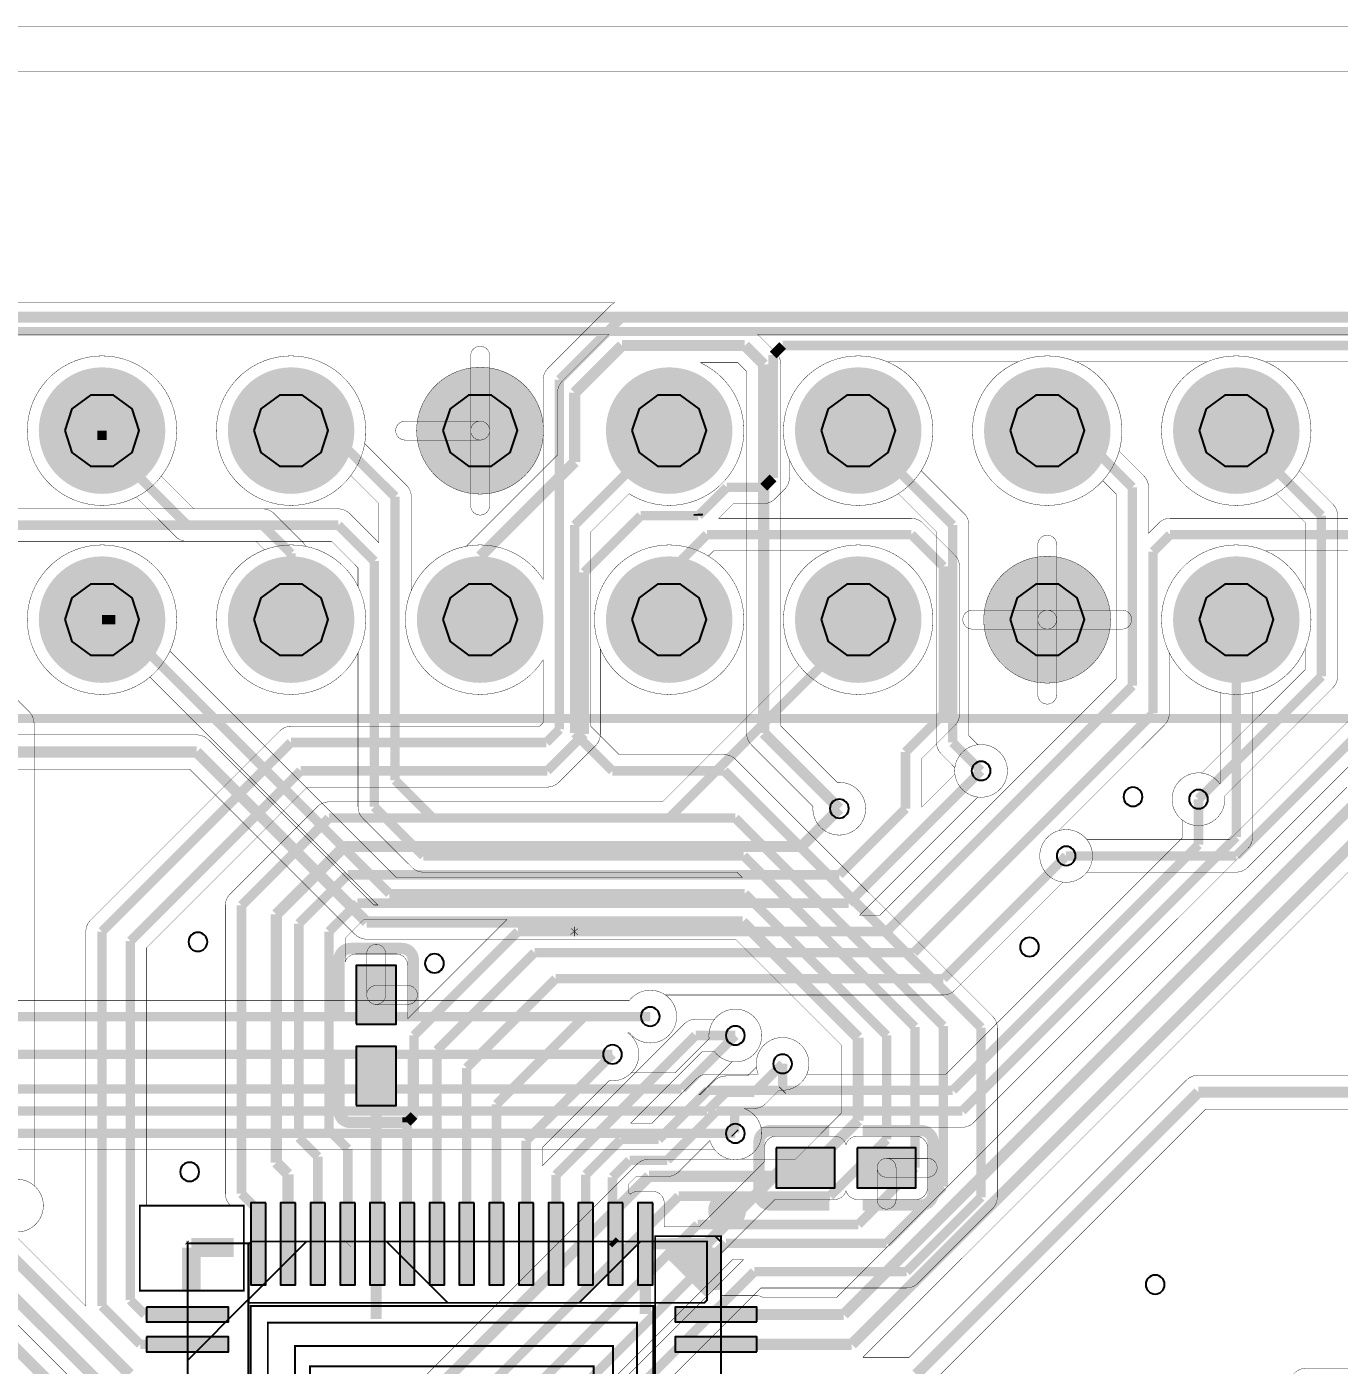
# Model space of a CAD drawing. Header units: millimetres. Extents: x -68.4 to 9.5, y -76.5 to -35.8.
# Drawn here: x -37.97 to -20.33, y -53.83 to -35.85 of the extents above; entities that cross this region are included whole.
import ezdxf

# ---------------------------------------------------------------- set-up
doc = ezdxf.new("R2010")
doc.units = ezdxf.units.MM
for name, color, linetype, true_color in [('Bottom Layer', 7, 'Continuous', 0x0000ff), ('Hole Layer', 7, 'Continuous', 0x222222), ('Top Layer', 7, 'Continuous', 0xff0000), ('Top Silkscreen Layer', 7, 'Continuous', 0xffcc00)]:
    doc.layers.add(name, color=color, linetype=linetype, true_color=true_color)

msp = doc.modelspace()

# ---------------------------------------------------------------- hatches: boundary and pattern name
at = {"layer": 'Bottom Layer'}
for points in [[(-37.807, -41.275, 1), (-36.107, -41.275, 1)], [(-35.267, -41.275, 1), (-33.567, -41.275, 1)], [(-32.727, -41.275, 1), (-31.027, -41.275, 1)], [(-30.187, -41.275, 1), (-28.487, -41.275, 1)], [(-27.647, -41.275, 1), (-25.947, -41.275, 1)], [(-25.107, -41.275, 1), (-23.407, -41.275, 1)], [(-22.567, -41.275, 1), (-20.867, -41.275, 1)], [(-37.807, -43.815, 1), (-36.107, -43.815, 1)], [(-35.267, -43.815, 1), (-33.567, -43.815, 1)], [(-32.727, -43.815, 1), (-31.027, -43.815, 1)], [(-30.187, -43.815, 1), (-28.487, -43.815, 1)], [(-27.647, -43.815, 1), (-25.947, -43.815, 1)], [(-25.107, -43.815, 1), (-23.407, -43.815, 1)], [(-22.567, -43.815, 1), (-20.867, -43.815, 1)]]:
    msp.add_hatch(color=256, dxfattribs=at).paths.add_polyline_path(points)
at = {"layer": 'Hole Layer'}
for points in [[(-37.457, -41.275), (-37.362, -41.569), (-37.112, -41.751), (-36.803, -41.751), (-36.553, -41.569), (-36.457, -41.275), (-36.457, -41.275), (-36.553, -40.981), (-36.803, -40.8), (-37.112, -40.8), (-37.362, -40.981), (-37.457, -41.275)], [(-34.917, -41.275), (-34.822, -41.569), (-34.572, -41.751), (-34.263, -41.751), (-34.013, -41.569), (-33.917, -41.275), (-33.917, -41.275), (-34.013, -40.981), (-34.263, -40.8), (-34.572, -40.8), (-34.822, -40.981), (-34.917, -41.275)], [(-32.377, -41.275), (-32.282, -41.569), (-32.032, -41.751), (-31.723, -41.751), (-31.473, -41.569), (-31.377, -41.275), (-31.377, -41.275), (-31.473, -40.981), (-31.723, -40.8), (-32.032, -40.8), (-32.282, -40.981), (-32.377, -41.275)], [(-29.837, -41.275), (-29.742, -41.569), (-29.492, -41.751), (-29.183, -41.751), (-28.933, -41.569), (-28.837, -41.275), (-28.837, -41.275), (-28.933, -40.981), (-29.183, -40.8), (-29.492, -40.8), (-29.742, -40.981), (-29.837, -41.275)], [(-27.297, -41.275), (-27.202, -41.569), (-26.952, -41.751), (-26.643, -41.751), (-26.393, -41.569), (-26.297, -41.275), (-26.297, -41.275), (-26.393, -40.981), (-26.643, -40.8), (-26.952, -40.8), (-27.202, -40.981), (-27.297, -41.275)], [(-24.757, -41.275), (-24.662, -41.569), (-24.412, -41.751), (-24.103, -41.751), (-23.853, -41.569), (-23.757, -41.275), (-23.757, -41.275), (-23.853, -40.981), (-24.103, -40.8), (-24.412, -40.8), (-24.662, -40.981), (-24.757, -41.275)], [(-22.217, -41.275), (-22.122, -41.569), (-21.872, -41.751), (-21.563, -41.751), (-21.313, -41.569), (-21.217, -41.275), (-21.217, -41.275), (-21.313, -40.981), (-21.563, -40.8), (-21.872, -40.8), (-22.122, -40.981), (-22.217, -41.275)], [(-37.457, -43.815), (-37.362, -44.109), (-37.112, -44.291), (-36.803, -44.291), (-36.553, -44.109), (-36.457, -43.815), (-36.457, -43.815), (-36.553, -43.521), (-36.803, -43.34), (-37.112, -43.34), (-37.362, -43.521), (-37.457, -43.815)], [(-34.917, -43.815), (-34.822, -44.109), (-34.572, -44.291), (-34.263, -44.291), (-34.013, -44.109), (-33.917, -43.815), (-33.917, -43.815), (-34.013, -43.521), (-34.263, -43.34), (-34.572, -43.34), (-34.822, -43.521), (-34.917, -43.815)], [(-32.377, -43.815), (-32.282, -44.109), (-32.032, -44.291), (-31.723, -44.291), (-31.473, -44.109), (-31.377, -43.815), (-31.377, -43.815), (-31.473, -43.521), (-31.723, -43.34), (-32.032, -43.34), (-32.282, -43.521), (-32.377, -43.815)], [(-29.837, -43.815), (-29.742, -44.109), (-29.492, -44.291), (-29.183, -44.291), (-28.933, -44.109), (-28.837, -43.815), (-28.837, -43.815), (-28.933, -43.521), (-29.183, -43.34), (-29.492, -43.34), (-29.742, -43.521), (-29.837, -43.815)], [(-27.297, -43.815), (-27.202, -44.109), (-26.952, -44.291), (-26.643, -44.291), (-26.393, -44.109), (-26.297, -43.815), (-26.297, -43.815), (-26.393, -43.521), (-26.643, -43.34), (-26.952, -43.34), (-27.202, -43.521), (-27.297, -43.815)], [(-24.757, -43.815), (-24.662, -44.109), (-24.412, -44.291), (-24.103, -44.291), (-23.853, -44.109), (-23.757, -43.815), (-23.757, -43.815), (-23.853, -43.521), (-24.103, -43.34), (-24.412, -43.34), (-24.662, -43.521), (-24.757, -43.815)], [(-22.217, -43.815), (-22.122, -44.109), (-21.872, -44.291), (-21.563, -44.291), (-21.313, -44.109), (-21.217, -43.815), (-21.217, -43.815), (-21.313, -43.521), (-21.563, -43.34), (-21.872, -43.34), (-22.122, -43.521), (-22.217, -43.815)]]:
    msp.add_hatch(color=256, dxfattribs=at).paths.add_polyline_path(points)
at = {"layer": 'Top Layer'}
for points in [[(-37.807, -41.275, 1), (-36.107, -41.275, 1)], [(-35.267, -41.275, 1), (-33.567, -41.275, 1)], [(-32.727, -41.275, 1), (-31.027, -41.275, 1)], [(-30.187, -41.275, 1), (-28.487, -41.275, 1)], [(-27.647, -41.275, 1), (-25.947, -41.275, 1)], [(-25.107, -41.275, 1), (-23.407, -41.275, 1)], [(-22.567, -41.275, 1), (-20.867, -41.275, 1)], [(-37.807, -43.815, 1), (-36.107, -43.815, 1)], [(-35.267, -43.815, 1), (-33.567, -43.815, 1)], [(-32.727, -43.815, 1), (-31.027, -43.815, 1)], [(-30.187, -43.815, 1), (-28.487, -43.815, 1)], [(-27.647, -43.815, 1), (-25.947, -43.815, 1)], [(-25.107, -43.815, 1), (-23.407, -43.815, 1)], [(-22.567, -43.815, 1), (-20.867, -43.815, 1)], [(-33.544, -49.253), (-33.004, -49.253), (-33.004, -48.463), (-33.544, -48.463)], [(-33.544, -50.343), (-33.004, -50.343), (-33.004, -49.553), (-33.544, -49.553)], [(-27.901, -50.911), (-27.901, -51.451), (-27.111, -51.451), (-27.111, -50.911)], [(-26.811, -50.911), (-26.811, -51.451), (-26.021, -51.451), (-26.021, -50.911)], [(-34.758, -51.653), (-34.958, -51.653), (-34.958, -52.753), (-34.758, -52.753)], [(-34.358, -51.653), (-34.558, -51.653), (-34.558, -52.753), (-34.358, -52.753)], [(-33.958, -51.653), (-34.158, -51.653), (-34.158, -52.753), (-33.958, -52.753)], [(-33.558, -51.653), (-33.758, -51.653), (-33.758, -52.753), (-33.558, -52.753)], [(-33.158, -51.653), (-33.358, -51.653), (-33.358, -52.753), (-33.158, -52.753)], [(-32.758, -51.653), (-32.958, -51.653), (-32.958, -52.753), (-32.758, -52.753)], [(-32.358, -51.653), (-32.558, -51.653), (-32.558, -52.753), (-32.358, -52.753)], [(-31.958, -51.653), (-32.158, -51.653), (-32.158, -52.753), (-31.958, -52.753)], [(-31.558, -51.653), (-31.758, -51.653), (-31.758, -52.753), (-31.558, -52.753)], [(-31.158, -51.653), (-31.358, -51.653), (-31.358, -52.753), (-31.158, -52.753)], [(-30.758, -51.653), (-30.958, -51.653), (-30.958, -52.753), (-30.758, -52.753)], [(-30.358, -51.653), (-30.558, -51.653), (-30.558, -52.753), (-30.358, -52.753)], [(-29.958, -51.653), (-30.158, -51.653), (-30.158, -52.753), (-29.958, -52.753)], [(-29.558, -51.653), (-29.758, -51.653), (-29.758, -52.753), (-29.558, -52.753)], [(-36.358, -53.053), (-36.358, -53.253), (-35.258, -53.253), (-35.258, -53.053)], [(-28.158, -53.253), (-28.158, -53.053), (-29.258, -53.053), (-29.258, -53.253)], [(-36.358, -53.453), (-36.358, -53.653), (-35.258, -53.653), (-35.258, -53.453)], [(-28.158, -53.653), (-28.158, -53.453), (-29.258, -53.453), (-29.258, -53.653)]]:
    msp.add_hatch(color=256, dxfattribs=at).paths.add_polyline_path(points)
h = msp.add_hatch(dxfattribs=at)
h.set_pattern_fill('ANSI37', color=256, style=0)
h.paths.add_polyline_path([(-36.449, -51.689), (-36.449, -52.832), (-35.052, -52.832), (-35.052, -51.689)])
h = msp.add_hatch(dxfattribs=at)
h.set_pattern_fill('ANSI37', color=256, style=0)
h.paths.add_polyline_path([(-35.808, -52.157), (-35.808, -52.191)])
h = msp.add_hatch(dxfattribs=at)
h.set_pattern_fill('ANSI37', color=256, style=0)
h.paths.add_polyline_path([(-29.525, -52.1), (-29.525, -59.152), (-28.708, -59.152), (-28.642, -59.085), (-28.642, -52.1)])
h = msp.add_hatch(dxfattribs=at)
h.set_pattern_fill('ANSI37', color=256, style=0)
h.paths.add_polyline_path([(-35.808, -52.191), (-35.808, -52.197), (-35.814, -52.197)])
h = msp.add_hatch(dxfattribs=at)
h.set_pattern_fill('ANSI37', color=256, style=0)
h.paths.add_polyline_path([(-35.808, -52.197), (-35.808, -59.249), (-34.992, -59.249), (-34.992, -52.197)])
h = msp.add_hatch(dxfattribs=at)
h.set_pattern_fill('ANSI37', color=256, style=0)
h.paths.add_polyline_path([(-34.985, -52.203), (-34.985, -52.995), (-28.865, -52.995), (-28.829, -52.959), (-28.829, -52.171), (-34.953, -52.171)])

# ---------------------------------------------------------------- linework, layer by layer
at = {"layer": 'Bottom Layer', "const_width": 0.00508}
msp.add_lwpolyline([(-68.388, -35.851), (-68.388, -76.454), (7.62, -76.454), (7.62, -35.851)], close=True, dxfattribs=at)
at = {"layer": 'Bottom Layer'}
for points, const_width in [([(-13.335, -39.751), (-41.402, -39.751)], 0.15), ([(-29.972, -40.132), (-30.607, -40.767)], 0.15), ([(-28.321, -40.132), (-29.972, -40.132)], 0.15), ([(-28.067, -40.386), (-28.321, -40.132)], 0.15), ([(-28.067, -45.339), (-28.067, -40.386)], 0.15), ([(-30.607, -40.767), (-30.607, -41.696)], 0.15), ([(-36.957, -41.402), (-36.957, -41.275)], 0.127), ([(-35.814, -42.545), (-36.957, -41.402)], 0.127), ([(-33.909, -41.275), (-34.417, -41.275)], 0.127), ([(-33.02, -42.164), (-33.909, -41.275)], 0.127), ([(-30.607, -42.545), (-29.337, -41.275)], 0.127), ([(-25.527, -42.545), (-26.797, -41.275)], 0.127), ([(-20.574, -42.418), (-21.717, -41.275)], 0.127), ([(-30.607, -41.696), (-31.877, -42.966)], 0.15), ([(-33.02, -45.974), (-33.02, -42.164)], 0.127), ([(-20.574, -44.577), (-20.574, -42.418)], 0.127), ([(-33.782, -42.545), (-35.814, -42.545)], 0.127), ([(-33.299, -43.028), (-33.782, -42.545)], 0.127), ([(-30.607, -45.339), (-30.607, -42.545)], 0.127), ([(-25.527, -45.466), (-25.527, -42.545)], 0.127), ([(-33.299, -46.33), (-33.299, -43.028)], 0.127), ([(-31.877, -42.966), (-31.877, -43.942)], 0.15), ([(-36.778, -43.815), (-36.957, -43.815)], 0.127), ([(-33.095, -47.498), (-36.778, -43.815)], 0.127), ([(-22.225, -46.228), (-20.574, -44.577)], 0.127), ([(-30.099, -45.847), (-30.607, -45.339)], 0.127), ([(-27.051, -46.355), (-28.067, -45.339)], 0.15), ([(-21.717, -46.99), (-19.939, -45.212)], 0.127), ([(-25.146, -45.847), (-25.527, -45.466)], 0.127), ([(-35.687, -45.593), (-40.894, -45.593)], 0.15), ([(-33.401, -47.879), (-35.687, -45.593)], 0.15), ([(-28.598, -45.847), (-30.099, -45.847)], 0.127), ([(-25.146, -49.299), (-28.598, -45.847)], 0.127), ([(-32.512, -46.482), (-33.02, -45.974)], 0.127), ([(-32.639, -46.99), (-33.299, -46.33)], 0.127), ([(-28.448, -46.482), (-32.512, -46.482)], 0.127), ([(-25.654, -49.276), (-28.448, -46.482)], 0.127), ([(-28.335, -46.99), (-32.639, -46.99)], 0.127), ([(-26.035, -49.29), (-28.335, -46.99)], 0.127), ([(-24.003, -46.99), (-21.717, -46.99)], 0.127), ([(-28.321, -47.498), (-33.095, -47.498)], 0.127), ([(-26.416, -49.403), (-28.321, -47.498)], 0.127), ([(-28.351, -47.879), (-33.401, -47.879)], 0.15), ([(-26.797, -49.433), (-28.351, -47.879)], 0.15), ([(-29.591, -49.149), (-45.847, -49.149)], 0.127), ([(-26.035, -51.181), (-26.035, -49.29)], 0.127), ([(-25.654, -51.435), (-25.654, -49.276)], 0.127), ([(-25.146, -51.576), (-25.146, -49.299)], 0.127), ([(-29.168, -50.123), (-28.448, -49.403)], 0.127), ([(-26.797, -50.546), (-26.797, -49.433)], 0.15), ([(-26.416, -50.8), (-26.416, -49.403)], 0.127), ([(-30.099, -49.657), (-45.847, -49.657)], 0.127), ([(-28.194, -50.165), (-27.813, -49.784)], 0.127), ([(-45.89, -50.123), (-29.168, -50.123)], 0.127), ([(-28.829, -50.419), (-28.575, -50.165)], 0.127), ([(-28.575, -50.165), (-28.194, -50.165)], 0.127), ([(-46.101, -50.419), (-28.829, -50.419)], 0.127), ([(-27.546, -51.295), (-26.797, -50.546)], 0.15), ([(-49.739, -50.719), (-28.448, -50.719)], 0.127), ([(-27.178, -51.562), (-26.416, -50.8)], 0.127), ([(-32.542, -54.229), (-29.608, -51.295)], 0.15), ([(-29.608, -51.295), (-27.546, -51.295)], 0.15), ([(-26.797, -51.943), (-26.035, -51.181)], 0.127), ([(-26.416, -52.197), (-25.654, -51.435)], 0.127), ([(-32.512, -54.864), (-29.21, -51.562)], 0.127), ([(-29.21, -51.562), (-27.178, -51.562)], 0.127), ([(-26.148, -52.578), (-25.146, -51.576)], 0.127), ([(-32.258, -55.245), (-28.956, -51.943)], 0.127), ([(-28.956, -51.943), (-26.797, -51.943)], 0.127), ([(-32.131, -55.753), (-28.575, -52.197)], 0.127), ([(-28.575, -52.197), (-26.416, -52.197)], 0.127), ([(-33.02, -57.404), (-28.194, -52.578)], 0.127), ([(-28.194, -52.578), (-26.148, -52.578)], 0.127)]:
    msp.add_lwpolyline(points, dxfattribs=dict(at, const_width=const_width))
at = {"layer": 'Bottom Layer', "const_width": 0.00508}
for points in [[(-41.307, -39.981), (-30.145, -39.981), (-30.769, -40.605), (-30.769, -40.605, 0.198912), (-30.837, -40.767), (-30.837, -41.601), (-32.04, -42.804), (-32.04, -42.804, 0.033759), (-32.06, -42.827, 0.251758), (-32.802, -43.423), (-32.802, -42.164), (-32.802, -42.164, 0.198912), (-32.866, -42.01), (-33.428, -41.448, 0.043281), (-33.413, -41.275, 0.414214), (-34.417, -40.271, 0.414214), (-35.422, -41.275, 0.414214), (-34.417, -42.28, 0.235879), (-33.614, -41.878), (-33.238, -42.254), (-33.238, -42.781), (-33.628, -42.391), (-33.628, -42.391, 0.198912), (-33.782, -42.327), (-33.782, -42.327), (-35.724, -42.327), (-36.162, -41.889, 0.165795), (-35.953, -41.275, 0.414214), (-36.957, -40.271, 0.414214), (-37.962, -41.275, 0.414214), (-36.957, -42.28, 0.119088), (-36.499, -42.169), (-35.968, -42.699), (-35.968, -42.699, 0.198912), (-35.814, -42.763), (-35.814, -42.763), (-33.872, -42.763), (-33.518, -43.118), (-33.518, -43.368, 0.284872), (-34.417, -42.811, 0.414214), (-35.422, -43.815, 0.414214), (-34.417, -44.82, 0.284872), (-33.518, -44.262), (-33.518, -46.33), (-33.518, -46.33, 0.198912), (-33.454, -46.484), (-32.793, -47.144), (-32.793, -47.144, 0.198912), (-32.639, -47.208), (-32.639, -47.208), (-28.426, -47.208), (-28.354, -47.28), (-33.004, -47.28), (-36.046, -44.238, 0.109125), (-35.953, -43.815, 0.414214), (-36.957, -42.811, 0.414214), (-37.962, -43.815, 0.414214), (-36.957, -44.82, 0.175427), (-36.314, -44.587), (-33.252, -47.65), (-33.306, -47.65), (-35.525, -45.431), (-35.525, -45.431, 0.198912), (-35.687, -45.364), (-40.799, -45.364)], [(-32.866, -57.558), (-28.104, -52.796), (-26.148, -52.796), (-26.148, -52.796, 0.198912), (-25.994, -52.732), (-25.994, -52.732), (-24.992, -51.73), (-24.992, -51.73, 0.198912), (-24.928, -51.576), (-24.928, -51.576), (-24.928, -49.299), (-24.928, -49.299, 0.198912), (-24.992, -49.145), (-24.992, -49.145), (-28.444, -45.693), (-28.444, -45.693, 0.198912), (-28.598, -45.629), (-28.598, -45.629), (-30.009, -45.629), (-30.389, -45.249), (-30.389, -42.635), (-29.877, -42.123, 0.142606), (-29.337, -42.28, 0.414214), (-28.333, -41.275, 0.29342), (-28.919, -40.362), (-28.416, -40.362), (-28.297, -40.481), (-28.297, -45.339), (-28.297, -45.339, 0.198912), (-28.229, -45.501), (-28.229, -45.501), (-27.404, -46.326, 0.020301), (-27.406, -46.355, 0.414214), (-27.051, -46.71, 0.414214), (-26.697, -46.355, 0.414214), (-27.051, -46.001, 0.020301), (-27.08, -46.002), (-27.838, -45.244), (-27.838, -40.386), (-27.838, -40.386, 0.198912), (-27.905, -40.224), (-27.905, -40.224), (-28.148, -39.981), (-13.43, -39.981)], [(-20.157, -45.122), (-21.807, -46.772), (-23.723, -46.772, 0.231089), (-24.003, -46.636, 0.414214), (-24.358, -46.99, 0.414214), (-24.003, -47.345, 0.231089), (-23.723, -47.208), (-21.717, -47.208), (-21.717, -47.208, 0.198912), (-21.563, -47.144), (-21.563, -47.144), (-19.785, -45.366)], [(-40.894, -45.823), (-35.782, -45.823), (-33.563, -48.041), (-33.563, -48.041, 0.198912), (-33.401, -48.109), (-28.446, -48.109), (-27.027, -49.528), (-27.027, -50.451), (-27.641, -51.066), (-28.377, -51.066, 0.356177), (-28.094, -50.719, 0.320507), (-28.333, -50.383), (-28.194, -50.383), (-28.194, -50.383, 0.198912), (-28.04, -50.319), (-28.04, -50.319), (-27.857, -50.136, 0.030762), (-27.813, -50.139, 0.414214), (-27.459, -49.784, 0.414214), (-27.813, -49.43, 0.414214), (-28.168, -49.784, 0.030762), (-28.165, -49.828), (-28.284, -49.947), (-28.575, -49.947), (-28.575, -49.947, 0.198912), (-28.729, -50.011), (-28.729, -50.011), (-28.919, -50.201), (-28.938, -50.201), (-28.492, -49.755, 0.030762), (-28.448, -49.758, 0.414214), (-28.094, -49.403, 0.414214), (-28.448, -49.049, 0.414214), (-28.803, -49.403, 0.030762), (-28.8, -49.447), (-29.258, -49.905), (-29.845, -49.905, 0.195581), (-29.745, -49.657, 0.244093), (-29.895, -49.367), (-29.871, -49.367, 0.231089), (-29.591, -49.504, 0.414214), (-29.237, -49.149, 0.414214), (-29.591, -48.795, 0.231089), (-29.871, -48.931), (-45.757, -48.931)], [(-49.739, -50.937), (-28.728, -50.937, 0.178433), (-28.519, -51.066), (-29.608, -51.066), (-29.608, -51.066, 0.198912), (-29.771, -51.133), (-29.771, -51.133), (-32.637, -54)], [(-41.046, -54.959), (-38.129, -52.042, 0.020301), (-38.1, -52.044, 0.414214), (-37.746, -51.689, 0.414214), (-38.1, -51.335, 0.414214), (-38.455, -51.689, 0.020301), (-38.453, -51.718), (-41.437, -54.702)]]:
    msp.add_lwpolyline(points, format="xyb", dxfattribs=at)
for points in [[(-31.75, -41.275, -1), (-32.004, -41.275), (-32.004, -40.268, -1), (-31.75, -40.268)], [(-25.501, -45.847, 0.414214), (-25.146, -46.202, 0.414214), (-24.792, -45.847, 0.414214), (-25.146, -45.493, 0.030762), (-25.19, -45.495), (-25.309, -45.376), (-25.309, -42.545), (-25.309, -42.545, 0.198912), (-25.373, -42.391), (-25.373, -42.391), (-25.95, -41.814, 0.142606), (-25.793, -41.275, 0.414214), (-26.797, -40.271, 0.414214), (-27.802, -41.275, 0.414214), (-26.797, -42.28, 0.142606), (-26.258, -42.123), (-25.745, -42.636), (-25.745, -45.466), (-25.745, -45.466, 0.198912), (-25.681, -45.62), (-25.681, -45.62), (-25.498, -45.804, 0.030762)], [(-25.262, -41.275, 0.414214), (-24.257, -42.28, 0.414214), (-23.253, -41.275, 0.414214), (-24.257, -40.271, 0.414214)], [(-22.225, -46.583, 0.414214), (-21.871, -46.228, 0.030762), (-21.873, -46.185), (-20.42, -44.731), (-20.42, -44.731, 0.198912), (-20.356, -44.577), (-20.356, -44.577), (-20.356, -42.418), (-20.356, -42.418, 0.198912), (-20.42, -42.264), (-20.42, -42.264), (-20.87, -41.814, 0.142606), (-20.713, -41.275, 0.414214), (-21.717, -40.271, 0.414214), (-22.722, -41.275, 0.414214), (-21.717, -42.28, 0.142606), (-21.178, -42.123), (-20.792, -42.509), (-20.792, -43.424, 0.301328), (-21.717, -42.811, 0.414214), (-22.722, -43.815, 0.414214), (-21.717, -44.82, 0.301328), (-20.792, -44.206), (-20.792, -44.487), (-22.182, -45.876, 0.030762), (-22.225, -45.874, 0.414214), (-22.58, -46.228, 0.414214)], [(-32.73, -41.275, 0.414214), (-31.877, -42.128, 0.414214), (-31.025, -41.275, 0.414214), (-31.877, -40.423, 0.414214)], [(-32.885, -41.402, -1), (-32.885, -41.148), (-31.877, -41.148, -1), (-31.877, -41.402)], [(-32.004, -41.275, -1), (-31.75, -41.275), (-31.75, -42.283, -1), (-32.004, -42.283)], [(-24.13, -43.815, -1), (-24.384, -43.815), (-24.384, -42.808, -1), (-24.13, -42.808)], [(-30.342, -43.815, 0.414214), (-29.337, -44.82, 0.414214), (-28.333, -43.815, 0.414214), (-29.337, -42.811, 0.414214)], [(-26.797, -44.82, 0.414214), (-25.793, -43.815, 0.414214), (-26.797, -42.811, 0.414214), (-27.802, -43.815, 0.414214)], [(-24.257, -44.668, 0.414214), (-23.405, -43.815, 0.414214), (-24.257, -42.963, 0.414214), (-25.11, -43.815, 0.414214)], [(-24.384, -43.815, -1), (-24.13, -43.815), (-24.13, -44.823, -1), (-24.384, -44.823)], [(-24.257, -43.942, -1), (-24.257, -43.688), (-23.25, -43.688, -1), (-23.25, -43.942)], [(-38.064, -57.912), (-38.064, -62.339), (-38.263, -62.14), (-38.263, -56.683), (-37.551, -55.971), (-32.131, -55.971), (-32.131, -55.971, 0.198912), (-31.977, -55.907), (-31.977, -55.907), (-28.485, -52.415), (-28.339, -52.415, 0.014679), (-28.348, -52.424), (-28.348, -52.424), (-33.11, -57.186), (-37.338, -57.186), (-37.338, -57.186, 0.198912), (-37.492, -57.25), (-38, -57.758), (-38, -57.758, 0.198912), (-38.064, -57.912)]]:
    msp.add_lwpolyline(points, format="xyb", close=True, dxfattribs=at)
at = {"layer": 'Hole Layer'}
for points in [[(-37.457, -41.275), (-37.362, -41.569), (-37.112, -41.751), (-36.803, -41.751), (-36.553, -41.569), (-36.457, -41.275), (-36.457, -41.275), (-36.553, -40.981), (-36.803, -40.8), (-37.112, -40.8), (-37.362, -40.981), (-37.457, -41.275)], [(-34.917, -41.275), (-34.822, -41.569), (-34.572, -41.751), (-34.263, -41.751), (-34.013, -41.569), (-33.917, -41.275), (-33.917, -41.275), (-34.013, -40.981), (-34.263, -40.8), (-34.572, -40.8), (-34.822, -40.981), (-34.917, -41.275)], [(-32.377, -41.275), (-32.282, -41.569), (-32.032, -41.751), (-31.723, -41.751), (-31.473, -41.569), (-31.377, -41.275), (-31.377, -41.275), (-31.473, -40.981), (-31.723, -40.8), (-32.032, -40.8), (-32.282, -40.981), (-32.377, -41.275)], [(-29.837, -41.275), (-29.742, -41.569), (-29.492, -41.751), (-29.183, -41.751), (-28.933, -41.569), (-28.837, -41.275), (-28.837, -41.275), (-28.933, -40.981), (-29.183, -40.8), (-29.492, -40.8), (-29.742, -40.981), (-29.837, -41.275)], [(-27.297, -41.275), (-27.202, -41.569), (-26.952, -41.751), (-26.643, -41.751), (-26.393, -41.569), (-26.297, -41.275), (-26.297, -41.275), (-26.393, -40.981), (-26.643, -40.8), (-26.952, -40.8), (-27.202, -40.981), (-27.297, -41.275)], [(-24.757, -41.275), (-24.662, -41.569), (-24.412, -41.751), (-24.103, -41.751), (-23.853, -41.569), (-23.757, -41.275), (-23.757, -41.275), (-23.853, -40.981), (-24.103, -40.8), (-24.412, -40.8), (-24.662, -40.981), (-24.757, -41.275)], [(-22.217, -41.275), (-22.122, -41.569), (-21.872, -41.751), (-21.563, -41.751), (-21.313, -41.569), (-21.217, -41.275), (-21.217, -41.275), (-21.313, -40.981), (-21.563, -40.8), (-21.872, -40.8), (-22.122, -40.981), (-22.217, -41.275)], [(-37.457, -43.815), (-37.362, -44.109), (-37.112, -44.291), (-36.803, -44.291), (-36.553, -44.109), (-36.457, -43.815), (-36.457, -43.815), (-36.553, -43.521), (-36.803, -43.34), (-37.112, -43.34), (-37.362, -43.521), (-37.457, -43.815)], [(-34.917, -43.815), (-34.822, -44.109), (-34.572, -44.291), (-34.263, -44.291), (-34.013, -44.109), (-33.917, -43.815), (-33.917, -43.815), (-34.013, -43.521), (-34.263, -43.34), (-34.572, -43.34), (-34.822, -43.521), (-34.917, -43.815)], [(-32.377, -43.815), (-32.282, -44.109), (-32.032, -44.291), (-31.723, -44.291), (-31.473, -44.109), (-31.377, -43.815), (-31.377, -43.815), (-31.473, -43.521), (-31.723, -43.34), (-32.032, -43.34), (-32.282, -43.521), (-32.377, -43.815)], [(-29.837, -43.815), (-29.742, -44.109), (-29.492, -44.291), (-29.183, -44.291), (-28.933, -44.109), (-28.837, -43.815), (-28.837, -43.815), (-28.933, -43.521), (-29.183, -43.34), (-29.492, -43.34), (-29.742, -43.521), (-29.837, -43.815)], [(-27.297, -43.815), (-27.202, -44.109), (-26.952, -44.291), (-26.643, -44.291), (-26.393, -44.109), (-26.297, -43.815), (-26.297, -43.815), (-26.393, -43.521), (-26.643, -43.34), (-26.952, -43.34), (-27.202, -43.521), (-27.297, -43.815)], [(-24.757, -43.815), (-24.662, -44.109), (-24.412, -44.291), (-24.103, -44.291), (-23.853, -44.109), (-23.757, -43.815), (-23.757, -43.815), (-23.853, -43.521), (-24.103, -43.34), (-24.412, -43.34), (-24.662, -43.521), (-24.757, -43.815)], [(-22.217, -43.815), (-22.122, -44.109), (-21.872, -44.291), (-21.563, -44.291), (-21.313, -44.109), (-21.217, -43.815), (-21.217, -43.815), (-21.313, -43.521), (-21.563, -43.34), (-21.872, -43.34), (-22.122, -43.521), (-22.217, -43.815)]]:
    msp.add_lwpolyline(points, close=True, dxfattribs=at)
for points in [[(-25.273, -45.847, 1), (-25.019, -45.847, 1)], [(-23.232, -46.195, 1), (-22.978, -46.195, 1)], [(-22.352, -46.228, 1), (-22.098, -46.228, 1)], [(-27.178, -46.355, 1), (-26.924, -46.355, 1)], [(-24.13, -46.99, 1), (-23.876, -46.99, 1)], [(-35.796, -48.145, 1), (-35.542, -48.145, 1)], [(-24.623, -48.214, 1), (-24.369, -48.214, 1)], [(-32.618, -48.434, 1), (-32.364, -48.434, 1)], [(-29.718, -49.149, 1), (-29.464, -49.149, 1)], [(-28.575, -49.403, 1), (-28.321, -49.403, 1)], [(-30.226, -49.657, 1), (-29.972, -49.657, 1)], [(-27.94, -49.784, 1), (-27.686, -49.784, 1)], [(-28.575, -50.719, 1), (-28.321, -50.719, 1)], [(-35.907, -51.235, 1), (-35.653, -51.235, 1)], [(-22.934, -52.75, 1), (-22.68, -52.75, 1)]]:
    msp.add_lwpolyline(points, format="xyb", close=True, dxfattribs=at)
at = {"layer": 'Top Layer'}
for points, const_width in [([(-67.691, -36.449), (-67.691, -75.156), (9.479, -75.156), (9.479, -36.449)], 0.00508), ([(-36.449, -51.689), (-36.449, -52.832), (-35.052, -52.832), (-35.052, -51.689)], 0.0254), ([(-35.808, -52.157), (-35.808, -52.191)], 0.0254), ([(-29.525, -52.1), (-29.525, -59.152), (-28.708, -59.152), (-28.642, -59.085), (-28.642, -52.1)], 0.0254), ([(-35.808, -52.191), (-35.808, -52.197), (-35.814, -52.197)], 0.0254), ([(-35.808, -52.197), (-35.808, -59.249), (-34.992, -59.249), (-34.992, -52.197)], 0.0254), ([(-34.985, -52.203), (-34.985, -52.995), (-28.865, -52.995), (-28.829, -52.959), (-28.829, -52.171), (-34.953, -52.171)], 0.0254), ([(-34.961, -53.038), (-29.551, -53.038), (-29.551, -56.134), (-29.768, -56.134), (-29.768, -53.261), (-34.73, -53.261), (-34.73, -58.092), (-29.594, -58.092), (-29.594, -58.427), (-34.961, -58.427)], 0.0254), ([(-34.961, -58.427), (-34.961, -53.038), (-29.551, -53.038), (-29.551, -56.134), (-29.768, -56.134), (-29.768, -53.261), (-34.73, -53.261), (-34.73, -58.092), (-29.594, -58.092), (-29.594, -58.427)], 0.0254), ([(-30.353, -57.692), (-30.353, -53.848), (-34.163, -53.848), (-34.163, -56.77), (-34.366, -56.772), (-34.366, -53.576), (-30.093, -53.576), (-30.093, -56.376), (-29.966, -56.376), (-29.966, -56.776), (-29.62, -56.776), (-29.62, -57.685)], 0.0254), ([(-29.62, -57.685), (-30.353, -57.692), (-30.353, -53.848), (-34.163, -53.848), (-34.163, -56.77), (-34.366, -56.772), (-34.366, -53.576), (-30.093, -53.576), (-30.093, -56.376), (-29.966, -56.376), (-29.966, -56.776), (-29.62, -56.776)], 0.0254)]:
    msp.add_lwpolyline(points, close=True, dxfattribs=dict(at, const_width=const_width))
at = {"layer": 'Top Layer', "const_width": 0.00508}
for points in [[(-59.734, -39.555), (-30.068, -39.555, 0.082061), (-30.126, -39.597), (-30.126, -39.597), (-30.966, -40.437), (-30.966, -40.437, 0.198912), (-31.03, -40.591), (-31.03, -40.591), (-31.03, -41.182, 0.382573), (-31.877, -40.423, 0.414214), (-32.73, -41.275, 0.414214), (-31.877, -42.128, 0.382573), (-31.03, -41.368), (-31.03, -43.276, 0.256412), (-31.877, -42.811, 0.414214), (-32.882, -43.815, 0.414214), (-31.877, -44.82, 0.256412), (-31.03, -44.354), (-31.03, -45.2), (-31.078, -45.248), (-34.417, -45.248), (-34.417, -45.248, 0.198912), (-34.571, -45.312), (-37.111, -47.852), (-37.111, -47.852, 0.198912), (-37.175, -48.006), (-37.175, -48.006), (-37.175, -53.04), (-37.175, -53.041), (-38.182, -52.034, 0.058146)], [(-17.907, -42.454), (-22.606, -42.454), (-22.606, -42.454, 0.198912), (-22.76, -42.518), (-22.76, -42.518), (-22.896, -42.654), (-22.896, -42.037), (-22.896, -42.037, 0.198912), (-22.96, -41.883), (-22.96, -41.883), (-23.291, -41.551, 0.069751), (-23.253, -41.275, 0.301151), (-23.865, -40.35), (-22.109, -40.35, 0.301151), (-22.722, -41.275, 0.414214), (-21.717, -42.28, 0.414214), (-20.713, -41.275, 0.301151), (-21.325, -40.35), (-17.616, -40.35)], [(-20.228, -46.066), (-27.086, -52.924), (-28.074, -52.924, 0.145198), (-28.158, -52.899), (-28.641, -52.899), (-28.641, -52.334), (-27.913, -51.605, 0.018293), (-27.901, -51.606), (-27.111, -51.606, 0.344982), (-26.961, -51.488, 0.344982), (-26.811, -51.606), (-26.021, -51.606, 0.414214), (-25.866, -51.451), (-25.866, -50.911, 0.414214), (-26.021, -50.757), (-26.811, -50.757, 0.344982), (-26.961, -50.874, 0.344982), (-27.111, -50.757), (-27.901, -50.757, 0.414214), (-28.056, -50.911), (-28.056, -51.099), (-28.93, -51.973), (-29.404, -51.973), (-29.404, -51.653, 0.414214), (-29.558, -51.498), (-29.758, -51.498, 0.17783), (-29.858, -51.535, 0.045353), (-29.881, -51.519), (-29.881, -51.398), (-29.78, -51.298), (-29.362, -51.298), (-29.362, -51.298, 0.198912), (-29.208, -51.234), (-29.208, -51.234), (-28.789, -50.815, 0.335862), (-28.448, -51.073, 0.414214), (-28.094, -50.719, 0.057975), (-28.103, -50.637), (-25.4, -50.637), (-25.4, -50.637, 0.198912), (-25.246, -50.573), (-25.246, -50.573), (-21.563, -46.891), (-21.563, -46.891, 0.198912), (-21.499, -46.736), (-21.499, -46.736), (-21.499, -44.796, 0.351489), (-20.713, -43.815, 0.301151), (-21.325, -42.89), (-19.569, -42.89, 0.301151)], [(-38.1, -52.044, 0.414214), (-37.746, -51.689, 0.220102), (-37.871, -51.419), (-37.871, -45.212), (-37.871, -45.212, 0.198912), (-37.938, -45.05), (-37.938, -45.05), (-38.643, -44.344, 0.139611)], [(-50.596, -45.684), (-46.572, -45.684), (-46.128, -46.128), (-46.128, -46.128, 0.198912), (-45.974, -46.192), (-45.974, -46.192), (-43.714, -46.192, 0.051095), (-43.664, -46.244), (-43.664, -47.625), (-43.664, -47.625, 0.198912), (-43.596, -47.787), (-43.596, -47.787), (-36.868, -54.515)], [(-18.383, -49.936), (-22.225, -49.936), (-22.225, -49.936, 0.198912), (-22.387, -50.003), (-22.387, -50.003), (-26.112, -53.728), (-26.734, -53.728, 0.019642), (-26.721, -53.715), (-26.721, -53.715), (-19.844, -46.839)], [(-19.685, -53.873), (-20.773, -53.873), (-20.773, -53.873, 0.198912), (-20.935, -53.94), (-20.935, -53.94), (-21.304, -54.309), (-25.537, -54.309), (-25.749, -54.097), (-25.749, -54.097, 0.064803), (-25.796, -54.061), (-22.13, -50.395), (-18.288, -50.395)]]:
    msp.add_lwpolyline(points, format="xyb", dxfattribs=at)
at = {"layer": 'Top Layer'}
for points, const_width in [([(-30.812, -40.591), (-29.972, -39.751)], 0.127), ([(-29.972, -39.751), (-16.129, -39.751)], 0.127), ([(-27.94, -40.259), (-27.813, -40.132)], 0.127), ([(-27.813, -40.132), (-17.526, -40.132)], 0.127), ([(-27.94, -41.91), (-27.94, -40.259)], 0.127), ([(-30.812, -45.29), (-30.812, -40.591)], 0.127), ([(-23.749, -41.402), (-24.257, -41.402)], 0.127), ([(-23.114, -42.037), (-23.749, -41.402)], 0.127), ([(-28.067, -42.037), (-27.94, -41.91)], 0.127), ([(-28.944, -42.418), (-28.563, -42.037)], 0.127), ([(-28.563, -42.037), (-28.067, -42.037)], 0.127), ([(-23.114, -44.704), (-23.114, -42.037)], 0.127), ([(-30.48, -43.18), (-29.718, -42.418)], 0.127), ([(-29.718, -42.418), (-28.945, -42.418)], 0.127), ([(-28.945, -42.393), (-28.944, -42.418)], 0.127), ([(-53.467, -42.545), (-34.798, -42.545)], 0.127), ([(-34.798, -42.545), (-34.417, -42.926)], 0.127), ([(-29.337, -43.18), (-28.829, -42.672)], 0.127), ([(-28.829, -42.672), (-26.083, -42.672)], 0.127), ([(-26.083, -42.672), (-25.654, -43.101)], 0.127), ([(-22.835, -42.901), (-22.606, -42.672)], 0.127), ([(-22.606, -42.672), (-17.907, -42.672)], 0.127), ([(-34.417, -42.926), (-34.417, -43.815)], 0.127), ([(-22.835, -45.074), (-22.835, -42.901)], 0.127), ([(-30.48, -45.353), (-30.48, -43.18)], 0.127), ([(-29.337, -43.942), (-29.337, -43.18)], 0.127), ([(-25.654, -45.085), (-25.654, -43.101)], 0.127), ([(-26.797, -43.942), (-29.337, -46.482)], 0.127), ([(-21.717, -46.736), (-21.717, -43.815)], 0.127), ([(-26.416, -48.006), (-23.114, -44.704)], 0.127), ([(-26.162, -45.593), (-25.654, -45.085)], 0.127), ([(-26.05, -48.29), (-22.835, -45.074)], 0.127), ([(-30.988, -45.466), (-30.812, -45.29)], 0.127), ([(-30.974, -45.847), (-30.48, -45.353)], 0.127), ([(-36.957, -48.006), (-34.417, -45.466)], 0.127), ([(-34.417, -45.466), (-30.988, -45.466)], 0.127), ([(-26.162, -46.355), (-26.162, -45.593)], 0.127), ([(-36.576, -48.133), (-34.29, -45.847)], 0.127), ([(-34.29, -45.847), (-30.974, -45.847)], 0.127), ([(-25.146, -45.847), (-26.924, -47.625)], 0.127), ([(-26.991, -53.153), (-20.066, -46.228)], 0.15), ([(-22.225, -46.228), (-22.225, -46.838)], 0.127), ([(-27.051, -46.355), (-27.559, -46.863)], 0.15), ([(-27.051, -47.244), (-26.162, -46.355)], 0.127), ([(-33.909, -46.482), (-35.083, -47.656)], 0.127), ([(-29.337, -46.482), (-33.909, -46.482)], 0.127), ([(-26.883, -53.553), (-19.939, -46.609)], 0.15), ([(-25.4, -50.419), (-21.717, -46.736)], 0.127), ([(-34.615, -47.777), (-33.702, -46.863)], 0.15), ([(-27.559, -46.863), (-33.702, -46.863)], 0.15), ([(-25.654, -48.641), (-24.003, -46.99)], 0.127), ([(-22.225, -46.838), (-25.527, -50.14)], 0.127), ([(-33.655, -47.244), (-34.313, -47.902)], 0.127), ([(-27.051, -47.244), (-33.655, -47.244)], 0.127), ([(-36.706, -54.353), (-43.434, -47.625)], 0.15), ([(-35.083, -47.656), (-35.083, -51.528)], 0.127), ([(-33.909, -48.006), (-33.528, -47.625)], 0.127), ([(-26.924, -47.625), (-33.528, -47.625)], 0.127), ([(-34.615, -51.11), (-34.615, -47.777)], 0.15), ([(-34.313, -47.902), (-34.313, -50.777)], 0.127), ([(-36.957, -53.04), (-36.957, -48.006)], 0.127), ([(-33.909, -50.673), (-33.909, -48.006)], 0.127), ([(-32.766, -49.403), (-31.369, -48.006)], 0.127), ([(-31.369, -48.006), (-30.616, -48.006)], 0.127), ([(-30.616, -48.006), (-30.612, -48.011)], 0.127), ([(-30.616, -48.006), (-30.607, -48.006)], 0.127), ([(-30.612, -48.011), (-30.607, -48.006)], 0.127), ([(-30.607, -48.006), (-26.416, -48.006)], 0.127), ([(-36.587, -53.953), (-42.291, -48.249)], 0.15), ([(-36.576, -52.959), (-36.576, -48.133)], 0.127), ([(-32.458, -49.603), (-31.145, -48.29)], 0.127), ([(-31.145, -48.29), (-26.05, -48.29)], 0.127), ([(-32.058, -49.838), (-30.861, -48.641)], 0.127), ([(-30.861, -48.641), (-25.654, -48.641)], 0.127), ([(-30.48, -49.149), (-31.658, -50.327)], 0.127), ([(-29.591, -49.149), (-30.48, -49.149)], 0.127), ([(-32.766, -50.479), (-32.766, -49.403)], 0.127), ([(-28.983, -49.403), (-30.858, -51.278)], 0.127), ([(-28.448, -49.403), (-28.983, -49.403)], 0.127), ([(-32.458, -52.203), (-32.458, -49.603)], 0.127), ([(-30.099, -49.657), (-31.258, -50.816)], 0.127), ([(-32.058, -52.203), (-32.058, -49.838)], 0.127), ([(-27.813, -49.784), (-27.813, -50.134)], 0.127), ([(-33.274, -53.213), (-33.274, -49.948)], 0.15), ([(-28.818, -50.14), (-29.478, -50.8)], 0.127), ([(-27.819, -50.14), (-28.818, -50.14)], 0.127), ([(-27.813, -50.134), (-27.819, -50.14)], 0.127), ([(-25.527, -50.14), (-27.819, -50.14)], 0.127), ([(-22.225, -50.165), (-26.017, -53.957)], 0.15), ([(-18.288, -50.165), (-22.225, -50.165)], 0.15), ([(-31.658, -50.327), (-31.658, -52.203)], 0.127), ([(-29.362, -51.08), (-28.702, -50.419)], 0.127), ([(-28.702, -50.419), (-28.458, -50.419)], 0.127), ([(-28.458, -50.709), (-28.458, -50.419)], 0.127), ([(-28.458, -50.419), (-25.4, -50.419)], 0.127), ([(-32.858, -50.571), (-32.766, -50.479)], 0.127), ([(-32.858, -50.502), (-32.858, -50.571)], 0.127), ([(-32.858, -50.571), (-32.858, -52.203)], 0.127), ([(-34.313, -50.777), (-34.058, -51.032)], 0.127), ([(-33.655, -50.927), (-33.909, -50.673)], 0.127), ([(-28.448, -50.719), (-28.458, -50.709)], 0.127), ([(-33.655, -52.2), (-33.655, -50.927)], 0.127), ([(-31.258, -50.816), (-31.258, -52.203)], 0.127), ([(-29.986, -50.8), (-30.458, -51.273)], 0.127), ([(-29.478, -50.8), (-29.986, -50.8)], 0.127), ([(-34.458, -51.267), (-34.615, -51.11)], 0.15), ([(-34.058, -51.032), (-34.058, -52.203)], 0.127), ([(-30.099, -51.308), (-29.87, -51.08)], 0.127), ([(-29.87, -51.08), (-29.362, -51.08)], 0.127), ([(-34.458, -52.203), (-34.458, -51.267)], 0.15), ([(-30.858, -52.203), (-30.858, -51.278)], 0.127), ([(-30.458, -51.273), (-30.458, -52.203)], 0.127), ([(-30.099, -52.162), (-30.099, -51.308)], 0.127), ([(-27.813, -51.181), (-28.835, -52.203)], 0.15), ([(-27.469, -51.181), (-27.813, -51.181)], 0.15), ([(-35.083, -51.528), (-34.858, -51.753)], 0.127), ([(-34.858, -51.753), (-34.858, -52.203)], 0.127), ([(-33.658, -52.203), (-33.655, -52.2)], 0.127), ([(-30.058, -52.203), (-30.099, -52.162)], 0.127), ([(-29.658, -52.203), (-29.658, -53.146)], 0.15), ([(-28.835, -52.203), (-29.658, -52.203)], 0.15), ([(-38.608, -53.115), (-36.947, -54.776)], 0.15), ([(-36.445, -53.553), (-36.957, -53.04)], 0.127), ([(-36.382, -53.153), (-36.576, -52.959)], 0.127), ([(-35.808, -53.153), (-36.382, -53.153)], 0.127), ([(-28.708, -53.153), (-26.991, -53.153)], 0.15), ([(-35.808, -53.553), (-36.445, -53.553)], 0.127), ([(-28.708, -53.553), (-26.883, -53.553)], 0.15)]:
    msp.add_lwpolyline(points, dxfattribs=dict(at, const_width=const_width))
at = {"layer": 'Top Layer', "const_width": 0.00508}
for points in [[(-36.957, -42.28, 0.414214), (-35.953, -41.275, 0.414214), (-36.957, -40.271, 0.414214), (-37.962, -41.275, 0.414214)], [(-34.417, -42.28, 0.414214), (-33.413, -41.275, 0.414214), (-34.417, -40.271, 0.414214), (-35.422, -41.275, 0.414214)], [(-31.75, -41.275, -1), (-32.004, -41.275), (-32.004, -40.268, -1), (-31.75, -40.268)], [(-26.779, -47.788, 0.014679), (-26.77, -47.779), (-26.77, -47.779), (-25.19, -46.199, 0.030762), (-25.146, -46.202, 0.414214), (-24.792, -45.847, 0.414214), (-25.146, -45.493, 0.414214), (-25.501, -45.847, 0.030762), (-25.498, -45.891), (-25.944, -46.337), (-25.944, -45.683), (-25.5, -45.239), (-25.5, -45.239, 0.198912), (-25.436, -45.085), (-25.436, -45.085), (-25.436, -43.101), (-25.436, -43.101, 0.198912), (-25.5, -42.947), (-25.5, -42.947), (-25.929, -42.518), (-25.929, -42.518, 0.198912), (-26.083, -42.454), (-26.083, -42.454), (-28.672, -42.454), (-28.473, -42.255), (-28.067, -42.255), (-28.067, -42.255, 0.198912), (-27.913, -42.191), (-27.913, -42.191), (-27.786, -42.064), (-27.786, -42.064, 0.198912), (-27.722, -41.91), (-27.722, -41.91), (-27.722, -41.668, 0.300971), (-26.797, -42.28, 0.414214), (-25.793, -41.275, 0.301151), (-26.405, -40.35), (-24.649, -40.35, 0.301151), (-25.262, -41.275, 0.414214), (-24.257, -42.28, 0.212288), (-23.511, -41.948), (-23.332, -42.127), (-23.332, -44.614), (-26.506, -47.788)], [(-32.885, -41.402, -1), (-32.885, -41.148), (-31.877, -41.148, -1), (-31.877, -41.402)], [(-32.004, -41.275, -1), (-31.75, -41.275), (-31.75, -42.283, -1), (-32.004, -42.283)], [(-34.417, -44.82, 0.414214), (-33.413, -43.815, 0.35787), (-34.222, -42.83, 0.082505), (-34.263, -42.772), (-34.644, -42.391), (-34.644, -42.391, 0.198912), (-34.798, -42.327), (-34.798, -42.327), (-53.467, -42.327), (-53.467, -42.327, 0.198912), (-53.621, -42.391), (-54.041, -42.811), (-55.587, -42.811, 0.414214), (-55.742, -42.965), (-55.742, -44.665, 0.414214), (-55.587, -44.82), (-53.887, -44.82, 0.414214), (-53.733, -44.665), (-53.733, -43.119), (-53.377, -42.763), (-34.888, -42.763), (-34.775, -42.876, 0.311154), (-35.422, -43.815, 0.414214)], [(-24.13, -43.815, -1), (-24.384, -43.815), (-24.384, -42.808, -1), (-24.13, -42.808)], [(-36.957, -44.82, 0.414214), (-35.953, -43.815, 0.414214), (-36.957, -42.811, 0.414214), (-37.962, -43.815, 0.414214)], [(-36.358, -51.689), (-36.358, -48.223), (-34.2, -46.065), (-30.974, -46.065), (-30.974, -46.065, 0.198912), (-30.82, -46.001), (-30.82, -46.001), (-30.326, -45.507), (-30.326, -45.507, 0.198912), (-30.262, -45.353), (-30.262, -45.353), (-30.262, -44.208, 0.300971), (-29.337, -44.82, 0.414214), (-28.333, -43.815, 0.259931), (-28.809, -42.961), (-28.739, -42.89), (-27.189, -42.89, 0.301151), (-27.802, -43.815, 0.165845), (-27.593, -44.429), (-29.428, -46.264), (-33.909, -46.264), (-33.909, -46.264, 0.198912), (-34.063, -46.328), (-35.237, -47.502), (-35.237, -47.502, 0.198912), (-35.301, -47.656), (-35.301, -47.656), (-35.301, -51.528), (-35.301, -51.528, 0.198912), (-35.237, -51.682), (-35.231, -51.689)], [(-24.257, -44.668, 0.414214), (-23.405, -43.815, 0.414214), (-24.257, -42.963, 0.414214), (-25.11, -43.815, 0.414214)], [(-25.265, -43.942, -1), (-25.265, -43.688), (-24.257, -43.688, -1), (-24.257, -43.942)], [(-24.384, -43.815, -1), (-24.13, -43.815), (-24.13, -44.823, -1), (-24.384, -44.823)], [(-31.04, -51.158), (-31.04, -50.906), (-30.143, -50.009, 0.030762), (-30.099, -50.012, 0.414214), (-29.745, -49.657, 0.244093), (-29.895, -49.367), (-29.871, -49.367, 0.231089), (-29.591, -49.504, 0.414214), (-29.237, -49.149, 0.244093), (-29.387, -48.859), (-25.654, -48.859), (-25.654, -48.859, 0.198912), (-25.5, -48.795), (-25.5, -48.795), (-24.047, -47.342, 0.030762), (-24.003, -47.345, 0.414214), (-23.649, -46.99, 0.414214), (-24.003, -46.636, 0.070944), (-24.102, -46.65), (-22.68, -45.228), (-22.68, -45.228, 0.198912), (-22.617, -45.074), (-22.617, -45.074), (-22.617, -44.263, 0.226286), (-21.935, -44.796), (-21.935, -46.024, 0.243764), (-22.225, -45.874, 0.414214), (-22.58, -46.228, 0.231089), (-22.443, -46.508), (-22.443, -46.748), (-25.617, -49.922), (-27.486, -49.922, 0.100254), (-27.459, -49.784, 0.414214), (-27.813, -49.43, 0.414214), (-28.168, -49.784, 0.100254), (-28.14, -49.922), (-28.818, -49.922), (-28.818, -49.922, 0.198912), (-28.972, -49.986), (-28.972, -49.986), (-29.568, -50.582), (-29.854, -50.582), (-28.893, -49.621), (-28.728, -49.621, 0.231089), (-28.448, -49.758, 0.414214), (-28.094, -49.403, 0.414214), (-28.448, -49.049, 0.231089), (-28.728, -49.185), (-28.983, -49.185), (-28.983, -49.185, 0.198912), (-29.137, -49.249), (-29.137, -49.249), (-31.012, -51.124), (-31.012, -51.124, 0.05008)], [(-32.85, -49.178), (-32.85, -48.463, 0.414214), (-33.004, -48.308), (-33.544, -48.308, 0.324799), (-33.691, -48.415), (-33.691, -48.096), (-33.438, -47.843), (-31.514, -47.843, 0.014679), (-31.523, -47.852), (-31.523, -47.852)], [(-33.401, -48.305, -1), (-33.147, -48.305), (-33.147, -48.858, -1), (-33.401, -48.858)], [(-33.274, -48.985, -1), (-33.274, -48.731), (-32.847, -48.731, -1), (-32.847, -48.985)], [(-26.416, -51.308, -1), (-26.416, -51.054), (-25.864, -51.054, -1), (-25.864, -51.308)], [(-26.543, -51.181, -1), (-26.289, -51.181), (-26.289, -51.609, -1), (-26.543, -51.609)]]:
    msp.add_lwpolyline(points, format="xyb", close=True, dxfattribs=at)
at = {"layer": 'Top Layer'}
for points in [[(-33.544, -49.253), (-33.004, -49.253), (-33.004, -48.463), (-33.544, -48.463)], [(-33.544, -50.343), (-33.004, -50.343), (-33.004, -49.553), (-33.544, -49.553)], [(-27.901, -50.911), (-27.901, -51.451), (-27.111, -51.451), (-27.111, -50.911)], [(-26.811, -50.911), (-26.811, -51.451), (-26.021, -51.451), (-26.021, -50.911)], [(-34.758, -51.653), (-34.958, -51.653), (-34.958, -52.753), (-34.758, -52.753)], [(-34.358, -51.653), (-34.558, -51.653), (-34.558, -52.753), (-34.358, -52.753)], [(-33.958, -51.653), (-34.158, -51.653), (-34.158, -52.753), (-33.958, -52.753)], [(-33.558, -51.653), (-33.758, -51.653), (-33.758, -52.753), (-33.558, -52.753)], [(-33.158, -51.653), (-33.358, -51.653), (-33.358, -52.753), (-33.158, -52.753)], [(-32.758, -51.653), (-32.958, -51.653), (-32.958, -52.753), (-32.758, -52.753)], [(-32.358, -51.653), (-32.558, -51.653), (-32.558, -52.753), (-32.358, -52.753)], [(-31.958, -51.653), (-32.158, -51.653), (-32.158, -52.753), (-31.958, -52.753)], [(-31.558, -51.653), (-31.758, -51.653), (-31.758, -52.753), (-31.558, -52.753)], [(-31.158, -51.653), (-31.358, -51.653), (-31.358, -52.753), (-31.158, -52.753)], [(-30.758, -51.653), (-30.958, -51.653), (-30.958, -52.753), (-30.758, -52.753)], [(-30.358, -51.653), (-30.558, -51.653), (-30.558, -52.753), (-30.358, -52.753)], [(-29.958, -51.653), (-30.158, -51.653), (-30.158, -52.753), (-29.958, -52.753)], [(-29.558, -51.653), (-29.758, -51.653), (-29.758, -52.753), (-29.558, -52.753)], [(-36.358, -53.053), (-36.358, -53.253), (-35.258, -53.253), (-35.258, -53.053)], [(-28.158, -53.253), (-28.158, -53.053), (-29.258, -53.053), (-29.258, -53.253)], [(-36.358, -53.453), (-36.358, -53.653), (-35.258, -53.653), (-35.258, -53.453)], [(-28.158, -53.653), (-28.158, -53.453), (-29.258, -53.453), (-29.258, -53.653)]]:
    msp.add_lwpolyline(points, close=True, dxfattribs=at)
at = {"layer": 'Top Silkscreen Layer'}
for points, const_width in [([(-5.147, -39.945), (-56.067, -39.945)], 0.12), ([(-5.147, -39.945), (-56.067, -39.945)], 0.12), ([(-53.467, -45.145), (-5.147, -45.145)], 0.12), ([(-53.467, -45.145), (-5.147, -45.145)], 0.12), ([(-32.928, -48.234), (-33.62, -48.234)], 0.152), ([(-32.928, -48.234), (-33.62, -48.234)], 0.152), ([(-33.773, -48.387), (-33.773, -49.177)], 0.152), ([(-33.773, -48.387), (-33.773, -49.177)], 0.152), ([(-32.775, -49.177), (-32.775, -48.387)], 0.152), ([(-32.775, -49.177), (-32.775, -48.387)], 0.152), ([(-33.773, -50.419), (-33.773, -49.629)], 0.152), ([(-33.773, -50.419), (-33.773, -49.629)], 0.152), ([(-32.775, -49.629), (-32.775, -50.419)], 0.152), ([(-32.775, -49.629), (-32.775, -50.419)], 0.152), ([(-32.928, -50.572), (-33.62, -50.572)], 0.152), ([(-32.928, -50.572), (-33.62, -50.572)], 0.152), ([(-27.977, -50.682), (-27.187, -50.682)], 0.152), ([(-27.977, -50.682), (-27.187, -50.682)], 0.152), ([(-25.945, -50.682), (-26.735, -50.682)], 0.152), ([(-25.945, -50.682), (-26.735, -50.682)], 0.152), ([(-28.13, -51.527), (-28.13, -50.835)], 0.152), ([(-28.13, -51.527), (-28.13, -50.835)], 0.152), ([(-25.792, -51.527), (-25.792, -50.835)], 0.152), ([(-25.792, -51.527), (-25.792, -50.835)], 0.152), ([(-27.187, -51.68), (-27.977, -51.68)], 0.152), ([(-27.187, -51.68), (-27.977, -51.68)], 0.152), ([(-26.735, -51.68), (-25.945, -51.68)], 0.152), ([(-26.735, -51.68), (-25.945, -51.68)], 0.152), ([(-35.758, -52.353), (-35.758, -52.253)], 0.254), ([(-35.758, -52.253), (-35.189, -52.253)], 0.254), ([(-35.758, -52.353), (-35.758, -52.253)], 0.254), ([(-35.758, -52.253), (-35.189, -52.253)], 0.254), ([(-29.327, -52.253), (-28.758, -52.822)], 0.254), ([(-29.327, -52.253), (-28.758, -52.253)], 0.254), ([(-29.327, -52.253), (-28.758, -52.822)], 0.254), ([(-29.327, -52.253), (-28.758, -52.253)], 0.254), ([(-28.855, -52.512), (-29.114, -52.253)], 0.254), ([(-28.855, -52.512), (-29.114, -52.253)], 0.254), ([(-28.758, -52.253), (-28.758, -52.822)], 0.254), ([(-28.758, -52.253), (-28.758, -52.822)], 0.254), ([(-35.758, -52.822), (-35.758, -52.353)], 0.254), ([(-35.758, -52.822), (-35.758, -52.353)], 0.254), ([(-28.758, -52.512), (-28.855, -52.512)], 0.254), ([(-28.758, -52.512), (-28.855, -52.512)], 0.254)]:
    msp.add_lwpolyline(points, dxfattribs=dict(at, const_width=const_width))
at = {"layer": 'Top Silkscreen Layer', "const_width": 0.152}
for points in [[(-33.62, -48.234, 0.414214), (-33.773, -48.387)], [(-33.62, -48.234, 0.414214), (-33.773, -48.387)], [(-32.775, -48.387, 0.414214), (-32.928, -48.234)], [(-32.775, -48.387, 0.414214), (-32.928, -48.234)], [(-33.62, -50.572, -0.414214), (-33.773, -50.419)], [(-33.62, -50.572, -0.414214), (-33.773, -50.419)], [(-32.775, -50.419, -0.414214), (-32.928, -50.572)], [(-32.775, -50.419, -0.414214), (-32.928, -50.572)], [(-28.13, -50.835, -0.414214), (-27.977, -50.682)], [(-28.13, -50.835, -0.414214), (-27.977, -50.682)], [(-25.792, -50.835, 0.414214), (-25.945, -50.682)], [(-25.792, -50.835, 0.414214), (-25.945, -50.682)], [(-27.977, -51.68, -0.414214), (-28.13, -51.527)], [(-27.977, -51.68, -0.414214), (-28.13, -51.527)], [(-25.945, -51.68, 0.414214), (-25.792, -51.527)], [(-25.945, -51.68, 0.414214), (-25.792, -51.527)]]:
    msp.add_lwpolyline(points, format="xyb", dxfattribs=at)
at = {"layer": 'Top Silkscreen Layer', "const_width": 0.254}
msp.add_lwpolyline([(-28.685, -51.753, 1), (-28.431, -51.753, 1)], format="xyb", close=True, dxfattribs=at)
msp.add_lwpolyline([(-28.685, -51.753, 1), (-28.431, -51.753, 1)], format="xyb", close=True, dxfattribs=at)

doc.saveas('drawing.dxf')
